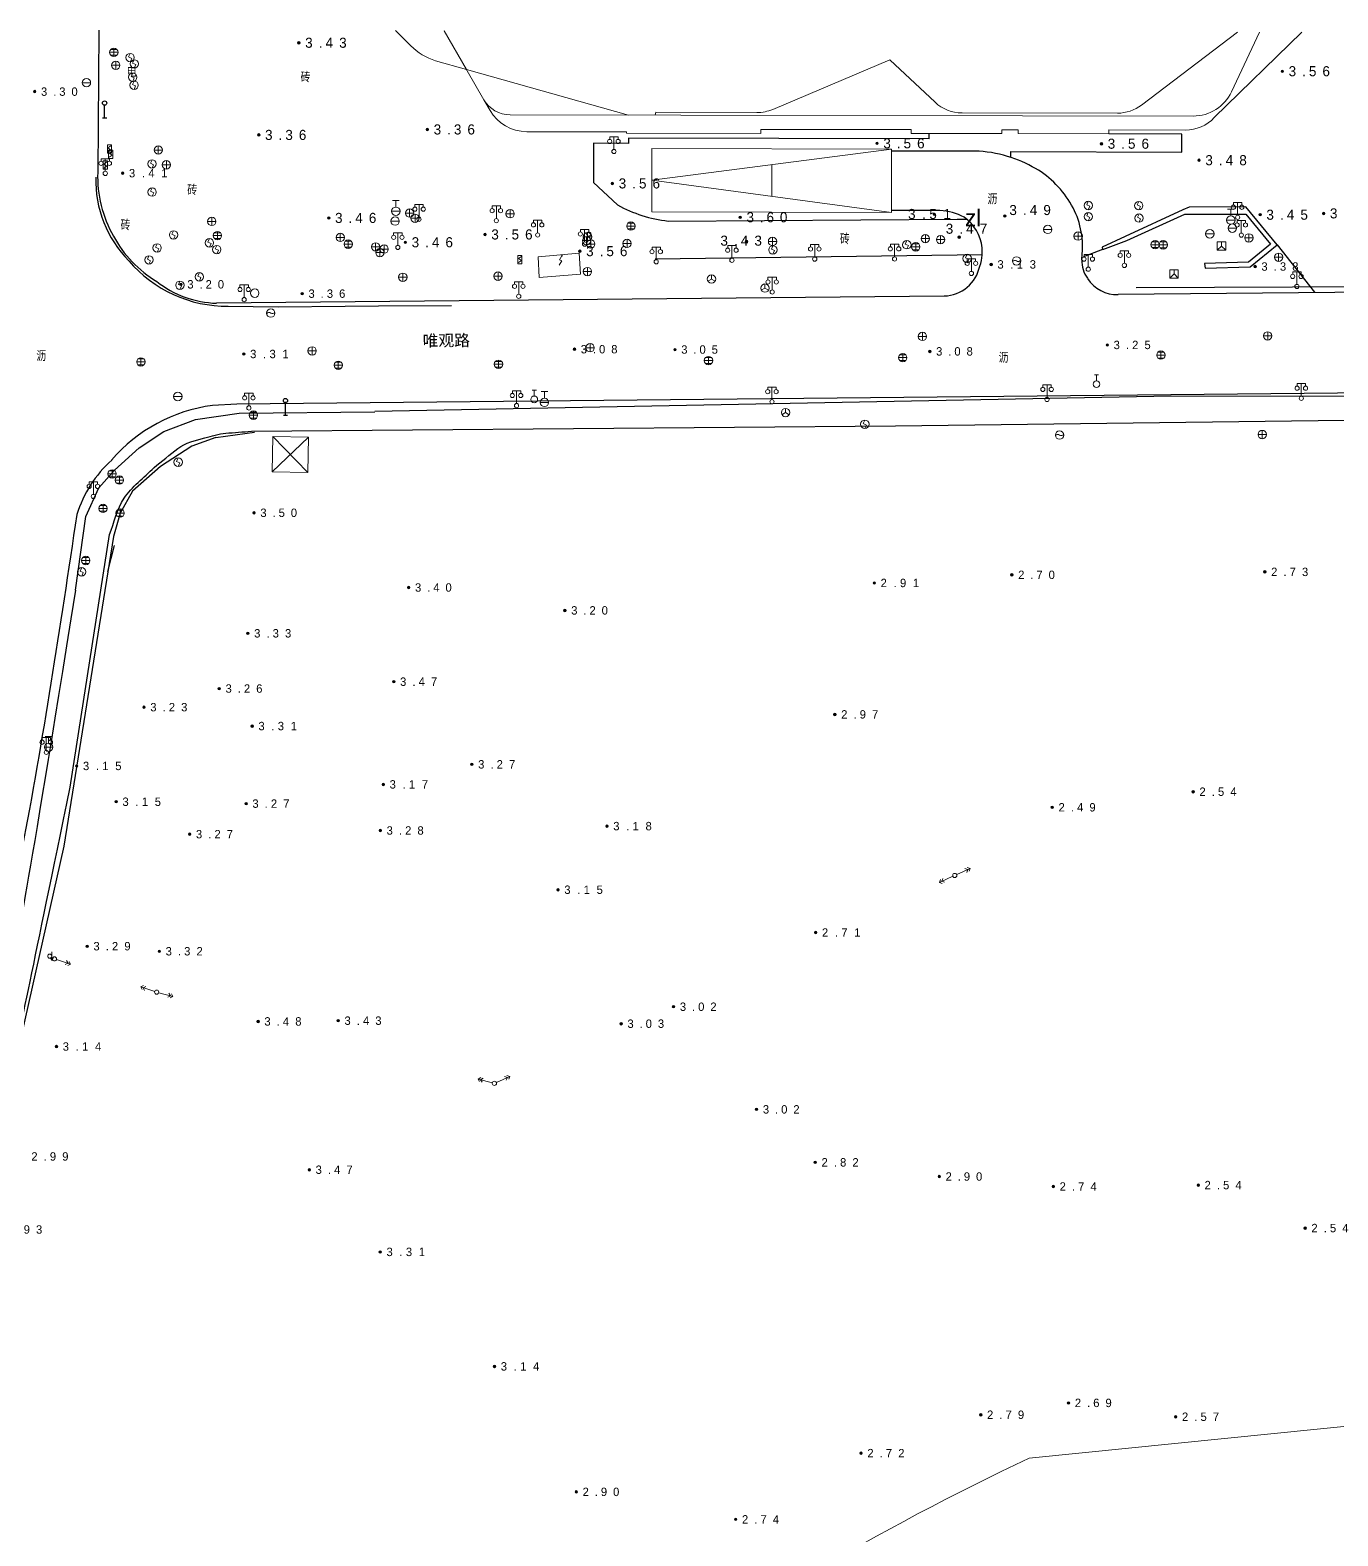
# Model space of a CAD drawing. Header units: metres. Extents: x 342272 to 345188, y 671156 to 672490.
# Drawn here: x 343806.5 to 343962.3, y 672310.2 to 672489.6 of the extents above; entities that cross this region are included whole.
import ezdxf
from ezdxf.enums import TextEntityAlignment as Align

# ---------------------------------------------------------------- set-up
doc = ezdxf.new("R2010")
doc.units = ezdxf.units.M
doc.header["$LTSCALE"] = 0.5
doc.header["$MEASUREMENT"] = 0
doc.layers.add('00-地形', color=251, linetype='Continuous')
doc.layers.add('00-现状标高', color=2, linetype='Continuous', lineweight=0, plot=False)
doc.layers.add('地块线', color=7, linetype='Continuous', lineweight=0, plot=False)
for name, color, linetype, lineweight in [('公共设施纪念物', 8, 'Continuous', 0), ('普通房屋', 8, 'Continuous', 0), ('通讯及其他管线设施', 252, 'Continuous', 0)]:
    doc.layers.add(name, color=color, linetype=linetype, lineweight=lineweight)
doc.styles.add('Style-MCS_Chinese1', font='MCS_Chinese1.shx', dxfattribs={"bigfont": 'MCS_Chinese1big.shx'})
doc.styles.add('中等线体3.5', font='simhei.ttf', dxfattribs={"height": 2.75})
doc.styles.add('正等线体2.0', font='MCS_Chinese1.shx', dxfattribs={"height": 2, "bigfont": 'MCS_Chinese1big.shx'})
doc.styles.add('正等线体2.4', font='MCS_Chinese1.shx', dxfattribs={"height": 2.4, "bigfont": 'MCS_Chinese1big.shx'})
doc.styles.add('细等线体2.5', font='MCS_Chinese1.shx', dxfattribs={"height": 2.5, "bigfont": 'MCS_Chinese1big.shx'})

# ---------------------------------------------------------------- blocks, each defined once
blk = doc.blocks.new('174201')
at = {"layer": '通讯及其他管线设施', "linetype": 'Continuous', "lineweight": 0}
for p, q in [((-1, 0), (1, 0)), ((-0.7, 0.7), (0.7, 0.7)), ((0, -1), (0, 1)), ((-0.7, -0.7), (0.7, -0.7))]:
    blk.add_line(p, q, dxfattribs=at)
blk.add_circle((0, 0), 1, dxfattribs=at)
blk = doc.blocks.new('174200')
at = {"layer": '通讯及其他管线设施', "lineweight": 0}
for p, q in [((-1, 0), (1, 0)), ((0, 1), (0, -1))]:
    blk.add_line(p, q, dxfattribs=at)
blk.add_circle((0, 0), 1, dxfattribs=at)
blk = doc.blocks.new('155210')
at = {"layer": '公共设施纪念物', "linetype": 'Continuous', "lineweight": 0}
for p, q in [((-1, 2.9), (-1, 3.5)), ((-1, 3.5), (1, 3.5)), ((0, 0.5), (0, 3.5)), ((1, 3.5), (1, 2.9))]:
    blk.add_line(p, q, dxfattribs=at)
for centre in [(-1, 2.4), (0, 0), (1, 2.4)]:
    blk.add_circle(centre, 0.5, dxfattribs=at)
blk = doc.blocks.new('174100')
at = {"layer": '通讯及其他管线设施', "lineweight": 0}
blk.add_line((-1, 0), (1, 0), dxfattribs=at)
blk.add_circle((0, 0), 1, dxfattribs=at)
blk = doc.blocks.new('174601')
at = {"layer": '通讯及其他管线设施', "lineweight": 0}
for q in [(-0.87, -0.5), (0, 1), (0.87, -0.5)]:
    blk.add_line((0, 0), q, dxfattribs=at)
blk.add_circle((0, 0), 1, dxfattribs=at)
blk = doc.blocks.new('155210_1')
at = {"layer": '公共设施纪念物', "lineweight": 0}
for p, q in [((-1, 2.9), (-1, 3.5)), ((-1, 3.5), (1, 3.5)), ((0, 0.5), (0, 3.5)), ((1, 3.5), (1, 2.9))]:
    blk.add_line(p, q, dxfattribs=at)
for centre in [(-1, 2.4), (0, 0), (1, 2.4)]:
    blk.add_circle(centre, 0.5, dxfattribs=at)
blk = doc.blocks.new('174700')
at = {"layer": '通讯及其他管线设施', "linetype": 'Continuous', "lineweight": 0}
for p, q in [((0, 1), (-0.38, 0.18)), ((-0.38, 0.18), (0.38, -0.18)), ((0, -1), (0.38, -0.18))]:
    blk.add_line(p, q, dxfattribs=at)
blk.add_circle((0, 0), 1, dxfattribs=at)
blk = doc.blocks.new('175300')
at = {"layer": '通讯及其他管线设施', "lineweight": 0}
for p, q in [((-0.5, 2.2), (0.5, 2.2)), ((0, 0.8), (0, 2.2))]:
    blk.add_line(p, q, dxfattribs=at)
blk.add_circle((0, 0), 0.8, dxfattribs=at)
blk = doc.blocks.new('174400')
at = {"layer": '通讯及其他管线设施', "lineweight": 0}
blk.add_circle((0, 0), 1, dxfattribs=at)
for centre, start, end in [((-0.43, -0.55), 52.0967, 144.3058), ((0.43, 0.55), 232.0967, 324.3058)]:
    blk.add_arc(centre, 0.694, start, end, dxfattribs=at)
blk = doc.blocks.new('174602')
at = {"layer": '通讯及其他管线设施', "lineweight": 0}
for p, q in [((-1, 1), (-1, -1)), ((1, 1), (-1, 1)), ((-1, -1), (0, 0)), ((0, 0), (0, 1)), ((0, 0), (1, -1)), ((1, -1), (1, 1)), ((-1, -1), (1, -1))]:
    blk.add_line(p, q, dxfattribs=at)
blk = doc.blocks.new('175200')
at = {"layer": '通讯及其他管线设施', "lineweight": 0}
for p, q in [((-1, 0), (1, 0)), ((-0.8, 2.6), (0.8, 2.6)), ((0, 1), (0, 2.6))]:
    blk.add_line(p, q, dxfattribs=at)
blk.add_circle((0, 0), 1, dxfattribs=at)
blk = doc.blocks.new('174900')
at = {"layer": '通讯及其他管线设施', "lineweight": 0}
blk.add_circle((0, 0), 1, dxfattribs=at)
blk = doc.blocks.new('213400_1')
at = {"layer": '00-现状标高', "linetype": 'Continuous', "lineweight": 0}
h = blk.add_hatch(color=256, dxfattribs=at)
edge = h.paths.add_edge_path()
edge.add_arc((0, 0), 0.3, 0, 360)
blk.add_circle((0, 0), 0.3, dxfattribs=at)

msp = doc.modelspace()

# ---------------------------------------------------------------- linework, layer by layer
at = {"layer": '00-地形', "lineweight": -3}
for p, q in [((343814.68, 672489.56), (343814.56, 672472.62)), ((343815.13, 672479.12), (343815.63, 672479.12)), ((343815.38, 672479.12), (343815.38, 672480.62)), ((343913.62, 672476.62), (343913.62, 672477.25)), ((343943.73, 672477.18), (343935.05, 672477.21)), ((343943.73, 672475.04), (343943.73, 672477.18)), ((343877.81, 672476.07), (343873.63, 672476.08)), ((343873.63, 672476.08), (343873.63, 672471.39)), ((343913.62, 672476.62), (343877.81, 672476.68)), ((343877.81, 672476.68), (343877.81, 672476.07)), ((343919.09, 672475.14), (343909.15, 672475.15)), ((343923.37, 672474.39), (343923.37, 672475.1)), ((343923.37, 672475.1), (343943.73, 672475.04)), ((343873.63, 672471.39), (343876.51, 672468.73)), ((343944.62, 672468.48), (343943.85, 672468.16)), ((343951.35, 672468.5), (343944.62, 672468.48)), ((343955.11, 672464), (343951.35, 672468.5)), ((343882.52, 672466.82), (343916.98, 672467.02)), ((343914.92, 672468.06), (343909.14, 672468.08)), ((343916.98, 672467.02), (343918.13, 672467.02)), ((343943.85, 672468.16), (343936.98, 672464.98)), ((343937.2, 672464.48), (343944.08, 672467.62)), ((343944.08, 672467.62), (343944.64, 672467.62)), ((343944.64, 672467.62), (343951.35, 672467.62)), ((343951.35, 672467.62), (343954.31, 672464.07)), ((343936.98, 672464.98), (343934.26, 672463.69)), ((343919.95, 672462.77), (343919.94, 672463.63)), ((343931.84, 672462.2), (343931.87, 672462.9)), ((343934.3, 672463.44), (343932.03, 672462.56)), ((343934.26, 672463.69), (343934.3, 672463.44)), ((343934.33, 672463.44), (343937.2, 672464.48)), ((343954.31, 672464.07), (343951.7, 672461.9)), ((343951.89, 672461.35), (343955.11, 672464)), ((343955.11, 672464), (343959.55, 672458.36)), ((343919.93, 672462.79), (343880.98, 672462.27)), ((343951.7, 672461.9), (343946.44, 672461.75)), ((343946.44, 672461.75), (343946.51, 672461.2)), ((343946.51, 672461.2), (343951.89, 672461.35)), ((343915.44, 672457.87), (343828.71, 672457.03)), ((344005.61, 672458.75), (343936.16, 672458.05)), ((343938.31, 672458.89), (343989.98, 672459.13)), ((343830.12, 672456.66), (343836.05, 672456.59)), ((343836.05, 672456.59), (343844.03, 672456.69)), ((343844.03, 672456.69), (343848, 672456.71)), ((343848, 672456.71), (343856.72, 672456.77)), ((344025.07, 672446.92), (343831.15, 672445.01)), ((343831.15, 672445.01), (343828.25, 672444.84)), ((343836.93, 672443.68), (343836.93, 672445.18)), ((343847.58, 672444.16), (343942.49, 672446)), ((343942.49, 672446), (343982.73, 672445.93)), ((343822.42, 672441.76), (343826.21, 672443.17)), ((343826.21, 672443.17), (343831.42, 672443.92)), ((343831.42, 672443.92), (343847.58, 672444.09)), ((343836.68, 672443.68), (343837.18, 672443.68)), ((343909.62, 672442.42), (343993.26, 672443.46)), ((343819.49, 672439.81), (343822.42, 672441.76)), ((343828.65, 672441.02), (343833.24, 672441.65)), ((343832.89, 672441.78), (343909.62, 672442.42)), ((343816.56, 672437.12), (343819.49, 672439.81)), ((343825.77, 672439.99), (343822.03, 672437.59)), ((343828.65, 672441.02), (343825.77, 672439.99)), ((343814.71, 672435.02), (343816.56, 672437.12)), ((343822.03, 672437.59), (343818.71, 672434.65)), ((343813.14, 672431.61), (343814.71, 672435.02)), ((343818.71, 672434.65), (343817.22, 672432.02)), ((343811.92, 672422.84), (343813.14, 672431.61)), ((343817.22, 672432.02), (343816.45, 672429.24)), ((343816.45, 672429.24), (343810.53, 672392.33)), ((343811.28, 672399.38), (343815.95, 672429.45)), ((343815.77, 672425.05), (343816.58, 672428.14)), ((343810.53, 672392.33), (343804.64, 672366.17))]:
    msp.add_line(p, q, dxfattribs=at)
for centre in [(343815.38, 672480.87), (343836.93, 672445.43)]:
    msp.add_circle(centre, 0.25, dxfattribs=at)
for centre, radius, start, end in [((343918.89, 672461.64), 13.5, 72.3991, 89.1862), ((343919.53, 672461.92), 13.04, 58.7064, 74.7085), ((343828.04, 672471.71), 13.72, 178.6015, 224.6418), ((343828.73, 672472.1), 14.18, 177.9192, 209.9389), ((343920.43, 672463.02), 11.65, 29.2403, 59.6618), ((343884.28, 672482.72), 16, 240.9269, 263.6651), ((343922.01, 672463.76), 9.91, 354.9814, 29.9339), ((343914.62, 672461.42), 6.65, 61.459, 87.4333), ((343914.96, 672463.14), 5.01, 5.6896, 55.4573), ((343829.17, 672471.99), 14.52, 208.6849, 238.528), ((343922.01, 672463.76), 9.91, 354.0492, 354.9814), ((343830.04, 672472.17), 15.51, 220.6477, 270.2673), ((343915.34, 672462.3), 4.4, 271.0566, 348.9829), ((343915.03, 672463.16), 4.94, 339.8167, 355.4231), ((343935.23, 672462.01), 3.39, 176.7747, 216.5651), ((343829.06, 672469.08), 12.06, 231.771, 268.3351), ((343936.05, 672462.26), 4.21, 212.6883, 271.5073), ((343830.75, 672425.85), 19.16, 97.5176, 139.3195), ((343825.86, 672427.59), 14.43, 131.8793, 162.8505)]:
    msp.add_arc(centre, radius, start, end, dxfattribs=at)
for points, knots in [([(343821.27, 672437.45), (343822.21, 672438.2), (343823.16, 672438.96), (343824.1, 672439.71), (343825.01, 672440.43), (343826.21, 672440.66), (343827.33, 672440.98), (343828.15, 672441.21), (343828.96, 672441.47), (343829.81, 672441.54), (343830.84, 672441.62), (343831.86, 672441.7), (343832.89, 672441.78)], [0, 0, 0, 0, 0.284973, 0.284973, 0.284973, 0.557361, 0.557361, 0.557361, 0.75672, 0.75672, 0.75672, 1, 1, 1, 1]), ([(343815.95, 672429.45), (343816.53, 672430.89), (343816.86, 672432.5), (343817.7, 672433.78), (343818.61, 672435.18), (343820.08, 672436.22), (343821.27, 672437.45)], [0, 0, 0, 0, 0.477051, 0.477051, 0.477051, 1, 1, 1, 1]), ([(343811.92, 672422.84), (343805.89, 672385.31), (343804.48, 672378.63), (343802.47, 672370.36), (343799.8, 672362.64), (343795.41, 672355.11), (343793.05, 672349.8), (343790.75, 672344.54), (343789.5, 672340.93), (343787.86, 672335.41), (343786.25, 672329.83), (343783.67, 672321.5), (343781, 672314.21), (343776.78, 672303.4), (343772.61, 672292.57), (343765.96, 672276.48), (343759.43, 672262.42), (343750.75, 672245.15), (343743.31, 672231.63), (343735.75, 672218.2), (343731.6, 672211.72), (343729.53, 672208.47)], [0, 0, 0, 0, 0.047916, 0.079353, 0.139283, 0.169377, 0.213683, 0.228289, 0.257594, 0.272349, 0.316863, 0.346819, 0.406358, 0.436074, 0.525205, 0.584702, 0.703671, 0.76319, 0.881748, 0.940862, 1, 1, 1, 1]), ([(343803.94, 672364.33), (343803.99, 672364.55), (343805.27, 672370.19), (343806.88, 672377.98), (343811.28, 672399.38)], [0, 0, 0, 0, 0.038987, 1, 1, 1, 1])]:
    msp.add_open_spline(points, degree=3, knots=knots, dxfattribs=at)
msp.add_spline([(343812.07, 672431.85), (343805.49, 672391.77), (343802.59, 672378.31), (343800.25, 672369.41), (343799.08, 672364.96)], degree=3, dxfattribs=at)
at = {"layer": '公共设施纪念物', "lineweight": 0}
for p, q in [((343909.15, 672475.39), (343880.6, 672471.67)), ((343894.87, 672469.76), (343894.87, 672473.53)), ((343909.14, 672467.85), (343880.6, 672471.67))]:
    msp.add_line(p, q, dxfattribs=at)
at = {"layer": '公共设施纪念物', "lineweight": 0, "flags": 128}
msp.add_lwpolyline([(343880.59, 672467.9), (343880.6, 672475.44), (343909.15, 672475.39), (343909.14, 672467.85), (343880.59, 672467.9)], dxfattribs=at)
at = {"layer": '地块线', "lineweight": 0}
msp.add_line((343984.17, 672325.34), (343925.56, 672319.42), dxfattribs=at)
msp.add_arc((344050.45, 672052.83), 294.39, 115.1033, 126.6705, dxfattribs=at)
at = {"layer": '普通房屋', "lineweight": 0}
msp.add_line((343858.52, 672484.86), (343877.79, 672479.44), dxfattribs=at)
at = {"layer": '普通房屋', "lineweight": 0, "flags": 128}
msp.add_lwpolyline([(343850.05, 672489.5), (343851.86, 672487.7)], dxfattribs=at)
for points in [[(343851.86, 672487.7, 0.119361), (343854.82, 672485.91), (343858.52, 672484.86), (343855.85, 672489.49)], [(343855.85, 672489.49), (343860.58, 672481.27, 0.268071), (343863.69, 672479.47), (343945.09, 672479.32, 0.291473), (343949.67, 672482.23), (343952.99, 672489.31)], [(343950.37, 672489.32), (343938.93, 672480.63, -0.164383), (343936.07, 672479.67), (343917.55, 672479.7, -0.189856), (343914.33, 672480.97), (343908.94, 672486.01), (343895, 672480.12, -0.100695), (343893.11, 672479.74), (343881.07, 672479.77), (343880.98, 672479.44)], [(343944.15, 672477.65, 0.20848), (343947.61, 672479.15), (343958.06, 672489.3)], [(343945.09, 672479.32), (343863.69, 672479.47, -0.268071), (343860.58, 672481.27), (343861.31, 672480, 0.267949), (343865.68, 672477.46), (343877.58, 672477.44), (343877.58, 672477.29), (343893.57, 672477.26), (343893.57, 672477.74), (343911.5, 672477.71), (343911.5, 672477.26), (343922.3, 672477.24), (343922.3, 672477.69), (343924.25, 672477.69), (343924.25, 672477.23), (343935.05, 672477.21), (343935.05, 672477.67), (343944.15, 672477.65)]]:
    msp.add_lwpolyline(points, format="xyb", dxfattribs=at)
at = {"layer": '通讯及其他管线设施', "lineweight": 0}
for p, q in [((343815.71, 672474.89), (343815.71, 672475.89)), ((343815.71, 672475.89), (343816.21, 672475.89)), ((343816.13, 672475.77), (343815.78, 672475.52)), ((343815.78, 672475.52), (343816.13, 672475.27)), ((343816.21, 672475.89), (343816.21, 672474.89)), ((343815.22, 672472.99), (343815.22, 672473.99)), ((343815.22, 672473.99), (343815.72, 672473.99)), ((343815.64, 672473.86), (343815.29, 672473.61)), ((343815.29, 672473.61), (343815.64, 672473.36)), ((343816.21, 672474.89), (343815.71, 672474.89)), ((343815.72, 672473.99), (343815.72, 672472.99)), ((343816.13, 672475.27), (343815.78, 672475.02)), ((343815.86, 672474.28), (343815.86, 672475.28)), ((343815.86, 672475.28), (343816.36, 672475.28)), ((343816.36, 672474.28), (343815.86, 672474.28)), ((343816.28, 672475.16), (343815.93, 672474.91)), ((343815.93, 672474.91), (343816.28, 672474.66)), ((343816.28, 672474.66), (343815.93, 672474.41)), ((343816.36, 672475.28), (343816.36, 672474.28)), ((343815.72, 672472.99), (343815.22, 672472.99)), ((343815.64, 672473.36), (343815.29, 672473.11)), ((343864.61, 672461.73), (343864.61, 672462.73)), ((343864.61, 672462.73), (343865.11, 672462.73)), ((343865.11, 672461.73), (343864.61, 672461.73)), ((343865.04, 672462.61), (343864.69, 672462.36)), ((343864.69, 672462.36), (343865.04, 672462.11)), ((343865.04, 672462.11), (343864.69, 672461.86)), ((343865.11, 672462.73), (343865.11, 672461.73)), ((343869.56, 672461.54), (343869.88, 672462.06)), ((343869.59, 672462.18), (343869.92, 672462.77)), ((343869.59, 672462.18), (343869.88, 672462.06)), ((343839.68, 672441.07), (343835.33, 672436.92)), ((343835.41, 672441.14), (343839.6, 672436.84)), ((343916.92, 672388.95), (343918.51, 672389.67)), ((343917.9, 672389.67), (343918.23, 672389.54)), ((343918.23, 672389.54), (343918.11, 672389.21)), ((343918.18, 672389.79), (343918.51, 672389.67)), ((343918.51, 672389.67), (343918.39, 672389.34)), ((343916.46, 672388.75), (343914.87, 672388.02)), ((343914.87, 672388.02), (343914.99, 672388.35)), ((343915.2, 672387.9), (343914.87, 672388.02)), ((343915.15, 672388.15), (343915.27, 672388.48)), ((343915.48, 672388.03), (343915.15, 672388.15)), ((343809.1, 672378.73), (343808.95, 672379)), ((343809.1, 672379.73), (343809.1, 672378.73)), ((343809.1, 672378.73), (343809.26, 672379)), ((343809.64, 672378.83), (343811.31, 672378.29)), ((343810.86, 672378.7), (343811.02, 672378.39)), ((343811.15, 672378.61), (343811.31, 672378.29)), ((343811.02, 672378.39), (343810.7, 672378.22)), ((343811.31, 672378.29), (343810.99, 672378.13)), ((343819.68, 672375.56), (343820, 672375.72)), ((343821.35, 672375.02), (343819.68, 672375.56)), ((343819.84, 672375.25), (343819.68, 672375.56)), ((343819.97, 672375.47), (343820.29, 672375.63)), ((343820.14, 672375.15), (343819.97, 672375.47)), ((343821.83, 672374.88), (343823.52, 672374.43)), ((343823.22, 672374.51), (343822.91, 672374.33)), ((343823.04, 672374.81), (343823.22, 672374.51)), ((343823.52, 672374.43), (343823.21, 672374.25)), ((343823.34, 672374.73), (343823.52, 672374.43)), ((343859.9, 672364.59), (343860.2, 672364.77)), ((343861.59, 672364.14), (343859.9, 672364.59)), ((343860.07, 672364.29), (343859.9, 672364.59)), ((343860.19, 672364.51), (343860.5, 672364.69)), ((343860.37, 672364.21), (343860.19, 672364.51)), ((343862.06, 672364.18), (343863.65, 672364.9)), ((343863.04, 672364.9), (343863.37, 672364.78)), ((343863.37, 672364.78), (343863.24, 672364.44)), ((343863.32, 672365.03), (343863.65, 672364.9)), ((343863.65, 672364.9), (343863.53, 672364.57))]:
    msp.add_line(p, q, dxfattribs=at)
at = {"layer": '通讯及其他管线设施', "lineweight": 0, "flags": 128}
for points in [[(343871.92, 672462.97), (343867.03, 672462.54), (343867.17, 672460.1), (343872.09, 672460.49), (343871.92, 672462.97)], [(343835.41, 672441.14), (343835.33, 672436.92), (343839.6, 672436.84), (343839.68, 672441.07), (343835.41, 672441.14)]]:
    msp.add_lwpolyline(points, dxfattribs=at)
at = {"layer": '通讯及其他管线设施', "lineweight": 0}
for centre in [(343916.69, 672388.85), (343808.85, 672379.23), (343809.41, 672378.91), (343821.58, 672374.95), (343861.83, 672364.08)]:
    msp.add_circle(centre, 0.25, dxfattribs=at)
msp.add_solid([(343869.96, 672462.84), (343869.96, 672462.57), (343869.74, 672462.69)], dxfattribs=at)

# ---------------------------------------------------------------- block references
at = {"layer": '00-现状标高', "lineweight": 0, "xscale": 0.5, "yscale": 0.5, "zscale": 0.5}
for p in [(343838.53, 672488.05), (343955.72, 672484.66), (343807.05, 672482.24), (343833.75, 672477.08), (343853.84, 672477.72), (343907.42, 672476.07), (343934.16, 672476.02), (343945.79, 672474.06), (343817.53, 672472.52), (343875.89, 672471.29), (343842.09, 672467.18), (343891.12, 672467.26), (343914.25, 672467.62), (343922.65, 672467.42), (343953.07, 672467.57), (343960.64, 672467.72), (343860.71, 672465.21), (343917.21, 672464.89), (343851.22, 672464.28), (343872.01, 672463.22), (343891.86, 672464.39), (343921.02, 672461.64), (343952.47, 672461.39), (343824.49, 672459.27), (343838.92, 672458.16), (343934.86, 672452.05), (343831.97, 672450.97), (343871.37, 672451.54), (343883.34, 672451.5), (343913.71, 672451.28), (343833.19, 672432.05), (343953.63, 672425.02), (343907.1, 672423.69), (343923.49, 672424.66), (343851.62, 672423.15), (343870.23, 672420.42), (343832.45, 672417.69), (343829.04, 672411.11), (343849.84, 672411.93), (343820.07, 672408.89), (343902.4, 672408.03), (343832.96, 672406.64), (343812.05, 672401.89), (343859.14, 672402.08), (343848.59, 672399.69), (343945.09, 672398.82), (343816.76, 672397.63), (343832.24, 672397.4), (343928.3, 672396.97), (343875.24, 672394.72), (343825.51, 672393.76), (343848.23, 672394.2), (343869.41, 672387.14), (343900.11, 672382.05), (343813.3, 672380.41), (343821.9, 672379.81), (343883.18, 672373.21), (343833.67, 672371.45), (343843.21, 672371.54), (343876.93, 672371.18), (343809.64, 672368.46), (343893.07, 672360.98), (343839.77, 672353.78), (343900.06, 672354.66), (343914.84, 672352.97), (343928.43, 672351.79), (343945.7, 672351.95), (343958.43, 672346.83), (343848.22, 672343.99), (343861.84, 672330.35), (343919.78, 672324.59), (343930.24, 672326), (343943.01, 672324.35), (343905.52, 672320.02), (343871.59, 672315.4), (343890.58, 672312.13)]:
    msp.add_blockref('213400_1', p, dxfattribs=at)
at = {"layer": '公共设施纪念物', "lineweight": 0, "xscale": 0.5, "yscale": 0.5, "zscale": 0.5}
for name, p in [('155210_1', (343876.07, 672475.1)), ('155210_1', (343815.46, 672472.49)), ('155210_1', (343852.85, 672467.03)), ('155210_1', (343862.06, 672466.86)), ('155210_1', (343950.39, 672467.26)), ('155210_1', (343866.98, 672465.16)), ('155210_1', (343950.83, 672465.14)), ('155210_1', (343850.32, 672463.67)), ('155210_1', (343872.57, 672464.07)), ('155210_1', (343881.11, 672461.96)), ('155210_1', (343890.13, 672462.14)), ('155210_1', (343900, 672462.28)), ('155210_1', (343909.51, 672462.3)), ('155210_1', (343932.59, 672461.08)), ('155210_1', (343936.9, 672461.53)), ('155210_1', (343918.67, 672460.57)), ('155210_1', (343864.73, 672457.84)), ('155210_1', (343894.93, 672458.36)), ('155210', (343957.45, 672459.02)), ('155210_1', (343832.01, 672457.46)), ('155210_1', (343894.9, 672445.29)), ('155210', (343927.68, 672445.55)), ('155210', (343957.98, 672445.7)), ('155210_1', (343832.57, 672444.55)), ('155210_1', (343864.47, 672444.83)), ('155210_1', (343814.04, 672434)), ('155210_1', (343808.43, 672403.52))]:
    msp.add_blockref(name, p, dxfattribs=at)
at = {"layer": '通讯及其他管线设施', "lineweight": 0, "xscale": 0.5, "yscale": 0.5, "zscale": 0.5}
for name, p in [('174201', (343816.48, 672486.92)), ('174700', (343818.42, 672486.29)), ('174200', (343816.71, 672485.37)), ('174700', (343818.73, 672483.95)), ('174700', (343818.91, 672485.54)), ('174100', (343813.22, 672483.3)), ('174700', (343818.89, 672483)), ('174200', (343821.78, 672475.28)), ('174700', (343821.03, 672473.62)), ('174200', (343822.74, 672473.51)), ('174700', (343821.04, 672470.27)), ('175200', (343850.08, 672467.98)), ('174200', (343851.73, 672467.76)), ('174700', (343932.6, 672468.67)), ('174700', (343938.61, 672468.65)), ('175200', (343949.58, 672466.93)), ('174200', (343828.15, 672466.77)), ('174100', (343850, 672466.81)), ('174200', (343852.37, 672467.15)), ('174200', (343863.7, 672467.69)), ('174201', (343878.1, 672466.22)), ('174700', (343932.6, 672467.34)), ('174700', (343938.64, 672467.17)), ('174100', (343949.76, 672465.97)), ('174700', (343823.6, 672465.16)), ('174700', (343827.87, 672464.22)), ('174201', (343828.82, 672465.08)), ('174200', (343843.47, 672464.87)), ('174200', (343872.81, 672464.48)), ('174200', (343872.92, 672464.95)), ('174200', (343877.63, 672464.15)), ('174200', (343894.97, 672464.39)), ('174200', (343913.18, 672464.72)), ('174200', (343915, 672464.6)), ('174100', (343927.77, 672465.82)), ('174200', (343931.39, 672465.02)), ('174100', (343947.08, 672465.29)), ('174200', (343951.74, 672464.81)), ('174700', (343821.64, 672463.61)), ('174700', (343828.75, 672463.42)), ('174201', (343844.41, 672464.06)), ('174200', (343847.68, 672463.73)), ('174200', (343848.19, 672463.05)), ('174200', (343848.68, 672463.48)), ('174200', (343873.31, 672464.08)), ('174700', (343895.02, 672463.38)), ('174700', (343910.97, 672463.99)), ('174201', (343912.04, 672463.74)), ('174700', (343918.16, 672462.35)), ('174201', (343940.56, 672464)), ('174201', (343941.53, 672463.98)), ('174602', (343948.47, 672463.84)), ('174200', (343955.28, 672462.5)), ('174700', (343820.67, 672462.18)), ('174200', (343872.91, 672460.8)), ('174400', (343924.05, 672462.06)), ('174700', (343824.36, 672459.17)), ('174700', (343826.67, 672460.17)), ('174200', (343850.92, 672460.12)), ('174200', (343862.26, 672460.25)), ('174601', (343887.7, 672459.91)), ('174601', (343894.07, 672458.83)), ('174602', (343942.81, 672460.51)), ('174900', (343833.27, 672458.22)), ('174400', (343835.18, 672455.85)), ('174200', (343873.23, 672451.72)), ('174200', (343912.83, 672453.07)), ('174200', (343953.97, 672453.13)), ('174201', (343819.71, 672450.03)), ('174200', (343840.1, 672451.34)), ('174201', (343887.34, 672450.19)), ('174201', (343910.49, 672450.54)), ('174201', (343941.25, 672450.84)), ('174201', (343843.23, 672449.64)), ('174201', (343862.32, 672449.75)), ('175300', (343933.58, 672447.38)), ('174100', (343824.11, 672445.91)), ('175300', (343866.58, 672445.57)), ('175200', (343867.79, 672445.21)), ('174201', (343833.11, 672443.69)), ('174601', (343896.53, 672443.99)), ('174700', (343905.97, 672442.6)), ('174400', (343929.17, 672441.32)), ('174200', (343953.33, 672441.38)), ('174700', (343824.15, 672438.09)), ('174201', (343816.27, 672436.69)), ('174201', (343817.15, 672435.95)), ('174201', (343815.19, 672432.58)), ('174201', (343817.22, 672432.02)), ('174700', (343812.65, 672425.02)), ('174201', (343813.14, 672426.37)), ('175200', (343808.71, 672404.12))]:
    msp.add_blockref(name, p, dxfattribs=at)

# ---------------------------------------------------------------- texts
at = {"layer": '00-地形', "lineweight": -3, "style": '细等线体2.5'}
for s, p in [('电', (343818.02, 672483.99)), ('沥', (343920.58, 672468.8)), ('沥', (343807.25, 672450.12)), ('沥', (343921.92, 672449.92))]:
    msp.add_text(s, height=1.25, dxfattribs=at).set_placement(p)
for p in [(343839.32, 672483.96), (343825.83, 672470.51), (343817.88, 672466.34), (343903.59, 672464.68)]:
    msp.add_text('砖', height=1.25, dxfattribs=at).set_placement(p, align=Align.MIDDLE_CENTER)
at = {"layer": '00-地形', "lineweight": -3, "style": 'Style-MCS_Chinese1'}
msp.add_text('zl', height=2, dxfattribs=at).set_placement((343917.9, 672467.2), align=Align.MIDDLE_LEFT)
at = {"layer": '00-地形', "lineweight": -3, "style": '中等线体3.5'}
msp.add_text('唯观路', height=1.375, rotation=0.73, dxfattribs=at).set_placement((343853.29, 672451.86))
at = {"layer": '00-现状标高', "lineweight": 0, "attachment_point": 4, "line_spacing_factor": 0.722892}
for s, insert, char_height, style in [('\\T1.816;3.43', (343839.28, 672488.05), 1.2, '正等线体2.4'), ('\\T1.805;3.56', (343956.47, 672484.66), 1.2, '正等线体2.4'), ('\\T1.952;3.30', (343807.8, 672482.23), 1, '正等线体2.0'), ('\\T1.805;3.36', (343834.5, 672477.07), 1.2, '正等线体2.4'), ('\\T1.805;3.36', (343854.59, 672477.72), 1.2, '正等线体2.4'), ('\\T1.805;3.56', (343908.17, 672476.07), 1.2, '正等线体2.4'), ('\\T1.805;3.56', (343934.91, 672476.02), 1.2, '正等线体2.4'), ('\\T1.816;3.48', (343946.54, 672474.06), 1.2, '正等线体2.4'), ('\\T2.069;3.41', (343818.28, 672472.51), 1, '正等线体2.0'), ('\\T1.805;3.56', (343876.64, 672471.29), 1.2, '正等线体2.4'), ('\\T1.891;3.51', (343911.12, 672467.65), 1.2, '正等线体2.4'), ('\\T1.816;3.49', (343923.19, 672468.12), 1.2, '正等线体2.4'), ('\\T1.816;3.52', (343961.39, 672467.72), 1.2, '正等线体2.4'), ('\\T1.805;3.46', (343842.84, 672467.18), 1.2, '正等线体2.4'), ('\\T1.783;3.60', (343891.87, 672467.26), 1.2, '正等线体2.4'), ('\\T1.816;3.47', (343915.61, 672465.89), 1.2, '正等线体2.4'), ('\\T1.816;3.45', (343953.82, 672467.56), 1.2, '正等线体2.4'), ('\\T1.805;3.46', (343851.97, 672464.28), 1.2, '正等线体2.4'), ('\\T1.805;3.56', (343861.46, 672465.21), 1.2, '正等线体2.4'), ('\\T1.816;3.43', (343888.76, 672464.47), 1.2, '正等线体2.4'), ('\\T1.805;3.56', (343872.76, 672463.22), 1.2, '正等线体2.4'), ('\\T2.069;3.13', (343921.77, 672461.64), 1, '正等线体2.0'), ('\\T1.979;3.38', (343953.22, 672461.39), 1, '正等线体2.0'), ('\\T1.952;3.20', (343825.24, 672459.27), 1, '正等线体2.0'), ('\\T1.966;3.36', (343839.67, 672458.16), 1, '正等线体2.0'), ('\\T1.952;3.08', (343872.12, 672451.54), 1, '正等线体2.0'), ('\\T1.979;3.25', (343935.61, 672452.05), 1, '正等线体2.0'), ('\\T2.069;3.31', (343832.72, 672450.97), 1, '正等线体2.0'), ('\\T1.952;3.05', (343884.09, 672451.5), 1, '正等线体2.0'), ('\\T1.952;3.08', (343914.46, 672451.28), 1, '正等线体2.0'), ('\\T1.952;3.50', (343833.94, 672432.05), 1, '正等线体2.0'), ('\\T1.952;2.70', (343924.24, 672424.66), 1, '正等线体2.0'), ('\\T1.979;2.73', (343954.38, 672425.01), 1, '正等线体2.0'), ('\\T1.952;3.40', (343852.37, 672423.15), 1, '正等线体2.0'), ('\\T2.069;2.91', (343907.85, 672423.69), 1, '正等线体2.0'), ('\\T1.952;3.20', (343870.98, 672420.42), 1, '正等线体2.0'), ('\\T1.979;3.33', (343833.2, 672417.69), 1, '正等线体2.0'), ('\\T1.966;3.26', (343829.79, 672411.11), 1, '正等线体2.0'), ('\\T1.979;3.47', (343850.59, 672411.93), 1, '正等线体2.0'), ('\\T1.979;3.23', (343820.82, 672408.89), 1, '正等线体2.0'), ('\\T1.979;2.97', (343903.15, 672408.03), 1, '正等线体2.0'), ('\\T2.069;3.31', (343833.71, 672406.64), 1, '正等线体2.0'), ('\\T2.069;3.15', (343812.8, 672401.89), 1, '正等线体2.0'), ('\\T1.979;3.27', (343859.89, 672402.08), 1, '正等线体2.0'), ('\\T2.069;3.17', (343849.34, 672399.69), 1, '正等线体2.0'), ('\\T1.979;2.54', (343945.84, 672398.82), 1, '正等线体2.0'), ('\\T2.069;3.15', (343817.51, 672397.62), 1, '正等线体2.0'), ('\\T1.979;3.27', (343832.99, 672397.4), 1, '正等线体2.0'), ('\\T1.979;2.49', (343929.05, 672396.96), 1, '正等线体2.0'), ('\\T1.979;3.28', (343848.98, 672394.2), 1, '正等线体2.0'), ('\\T2.069;3.18', (343875.99, 672394.72), 1, '正等线体2.0'), ('\\T1.979;3.27', (343826.26, 672393.76), 1, '正等线体2.0'), ('\\T2.069;3.15', (343870.16, 672387.14), 1, '正等线体2.0'), ('\\T2.069;2.71', (343900.86, 672382.05), 1, '正等线体2.0'), ('\\T1.979;3.29', (343814.05, 672380.41), 1, '正等线体2.0'), ('\\T1.979;3.32', (343822.65, 672379.81), 1, '正等线体2.0'), ('\\T1.952;3.02', (343883.93, 672373.2), 1, '正等线体2.0'), ('\\T1.979;3.48', (343834.42, 672371.45), 1, '正等线体2.0'), ('\\T1.979;3.43', (343843.96, 672371.54), 1, '正等线体2.0'), ('\\T1.952;3.03', (343877.68, 672371.18), 1, '正等线体2.0'), ('\\T2.069;3.14', (343810.39, 672368.46), 1, '正等线体2.0'), ('\\T1.952;3.02', (343893.82, 672360.97), 1, '正等线体2.0'), ('\\T1.979;2.99', (343806.65, 672355.36), 1, '正等线体2.0'), ('\\T1.979;2.82', (343900.81, 672354.66), 1, '正等线体2.0'), ('\\T1.979;3.47', (343840.52, 672353.78), 1, '正等线体2.0'), ('\\T1.952;2.90', (343915.59, 672352.97), 1, '正等线体2.0'), ('\\T1.979;2.74', (343929.18, 672351.79), 1, '正等线体2.0'), ('\\T1.979;2.54', (343946.45, 672351.95), 1, '正等线体2.0'), ('\\T1.979;2.93', (343803.53, 672346.66), 1, '正等线体2.0'), ('\\T1.979;2.54', (343959.18, 672346.83), 1, '正等线体2.0'), ('\\T2.069;3.31', (343848.97, 672343.99), 1, '正等线体2.0'), ('\\T2.069;3.14', (343862.59, 672330.35), 1, '正等线体2.0'), ('\\T1.966;2.69', (343930.99, 672326), 1, '正等线体2.0'), ('\\T1.979;2.79', (343920.53, 672324.59), 1, '正等线体2.0'), ('\\T1.979;2.57', (343943.76, 672324.35), 1, '正等线体2.0'), ('\\T1.979;2.72', (343906.27, 672320.02), 1, '正等线体2.0'), ('\\T1.952;2.90', (343872.34, 672315.4), 1, '正等线体2.0'), ('\\T1.979;2.74', (343891.33, 672312.13), 1, '正等线体2.0')]:
    msp.add_mtext(s, dxfattribs=dict(at, insert=insert, char_height=char_height, style=style))

doc.saveas('drawing.dxf')
